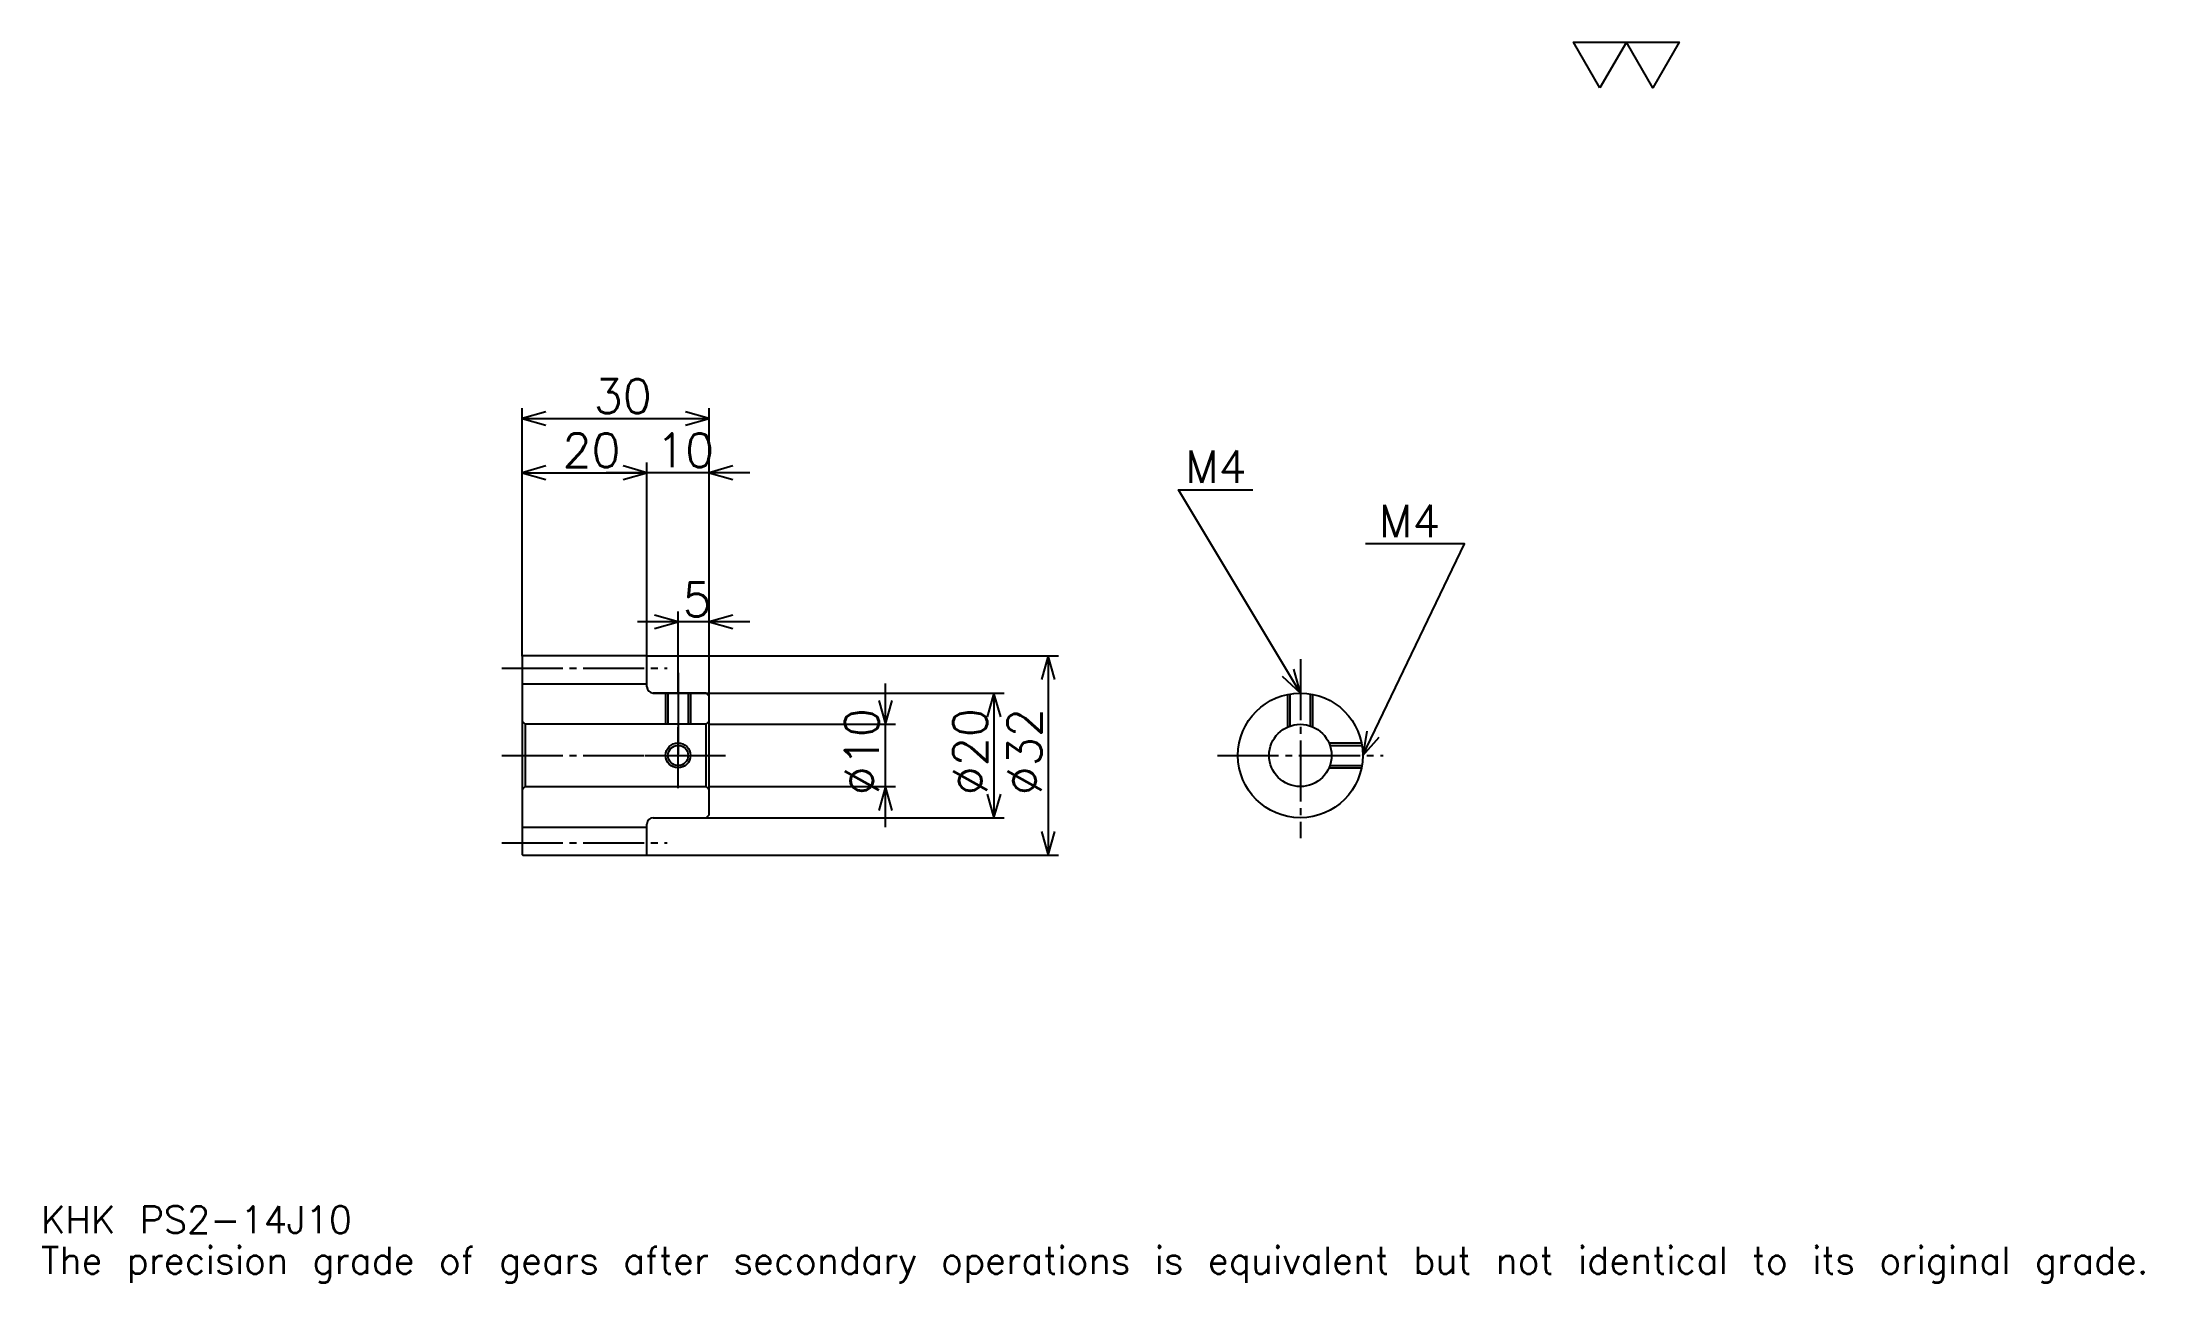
# Model space of a CAD drawing. Extents: x 11 to 348, y 4 to 203.
import ezdxf

# ---------------------------------------------------------------- set-up
doc = ezdxf.new("R2010")
doc.units = 0
doc.linetypes.add('DASHDOT', pattern=[13.04348, 9.782609, -1.086957, 1.086957, -1.086957])
doc.layers.get('0').update_dxf_attribs({"linetype": 'CONTINUOUS'})
doc.layers.add('DASHDOT', color=6, linetype='DASHDOT')
doc.styles.add('KANJI', font='TXT', dxfattribs={"bigfont": 'BIGFONT'})

msp = doc.modelspace()

# ---------------------------------------------------------------- linework, layer by layer
at = {"color": 5}
for p, q in [((88.043472, 104.58696), (88.043472, 144.26088)), ((88.043472, 142.630432), (118.043472, 142.630432)), ((118.043472, 104.58696), (118.043472, 144.26088)), ((108.043472, 104.58696), (108.043472, 135.565216)), ((88.043472, 133.934784), (108.043472, 133.934784)), ((124.565216, 133.934784), (101.521736, 133.934784)), ((113.043472, 104.58696), (113.043472, 111.652176)), ((124.565216, 110.021744), (106.521729, 110.021744)), ((88.043472, 104.486961), (88.043472, 104.58696)), ((107.943474, 104.58696), (118.043472, 104.58696)), ((108.043472, 104.486961), (108.043472, 104.58696)), ((113.043472, 98.58696), (113.043472, 104.58696)), ((113.043472, 98.58696), (113.043472, 104.58696)), ((118.043472, 104.58696), (174.021729, 104.58696)), ((118.043472, 98.08696), (118.043472, 104.58696)), ((172.391296, 104.58696), (172.391296, 72.58696)), ((109.043472, 98.58696), (118.043472, 98.58696)), ((118.043472, 98.58696), (165.32608, 98.58696)), ((146.304352, 77.065224), (146.304352, 100.108696)), ((163.695648, 98.58696), (163.695648, 78.58696)), ((118.043472, 93.58696), (147.934784, 93.58696)), ((118.043472, 83.58696), (147.934784, 83.58696)), ((109.043472, 78.58696), (118.043472, 78.58696)), ((118.043472, 78.58696), (165.32608, 78.58696)), ((107.943474, 72.58696), (118.043472, 72.58696)), ((118.043472, 72.58696), (174.021729, 72.58696))]:
    msp.add_line(p, q, dxfattribs=at)
at = {"color": 4}
for p, q in [((88.043472, 100.08696), (108.043472, 100.08696)), ((88.543472, 93.58696), (88.543472, 83.58696)), ((117.543472, 93.58696), (118.043472, 94.08696)), ((117.543472, 83.58696), (118.043472, 83.08696)), ((88.043472, 77.08696), (108.043472, 77.08696))]:
    msp.add_line(p, q, dxfattribs=at)
at = {"color": 7}
msp.add_lwpolyline([(260.869568, 195.652176), (256.630432, 203), (273.586975, 203), (269.347839, 195.652176), (265.108704, 203), (260.869568, 195.652176)], dxfattribs=at)
at = {"color": 5}
for points in [[(91.847816, 143.717392), (88.043472, 142.630432), (91.847816, 141.543488)], [(114.23912, 141.543488), (118.043472, 142.630432), (114.23912, 143.717392)], [(91.847816, 135.021744), (88.043472, 133.934784), (91.847816, 132.847824)], [(104.23912, 132.847824), (108.043472, 133.934784), (104.23912, 135.021744)], [(104.23912, 132.847824), (108.043472, 133.934784), (104.23912, 135.021744)], [(121.847824, 135.021744), (118.043472, 133.934784), (121.847824, 132.847824)], [(212.82608, 98.58696), (193.260864, 131.195648), (205.217377, 131.195648)], [(222.82608, 88.58696), (239.130432, 122.5), (223.260864, 122.5)], [(109.23912, 108.934784), (113.043472, 110.021744), (109.23912, 111.108696)], [(121.847824, 111.108696), (118.043472, 110.021744), (121.847824, 108.934784)], [(173.478256, 100.782608), (172.391296, 104.58696), (171.304337, 100.782608)], [(209.936707, 101.289925), (212.82608, 98.58696), (211.800812, 102.408394)], [(164.782608, 94.782608), (163.695648, 98.58696), (162.608688, 94.782608)], [(145.217392, 97.391312), (146.304352, 93.58696), (147.391296, 97.391312)], [(223.494858, 92.48661), (222.82608, 88.58696), (225.454102, 91.544662)], [(147.391296, 79.782608), (146.304352, 83.58696), (145.217392, 79.782608)], [(162.608688, 82.391312), (163.695648, 78.58696), (164.782608, 82.391312)], [(171.304337, 76.391312), (172.391296, 72.58696), (173.478256, 76.391312)]]:
    msp.add_lwpolyline(points, dxfattribs=at)
at = {"color": 4}
for points in [[(108.043472, 99.58696), (108.043472, 104.486961), (107.943474, 104.58696), (88.143471, 104.58696), (88.043472, 104.486961), (88.043472, 83.08696)], [(109.043472, 78.58696), (117.543472, 78.58696), (118.043472, 79.08696), (118.043472, 98.08696), (117.543472, 98.58696), (109.043472, 98.58696)], [(111.043472, 98.58696), (111.043472, 93.58696)], [(111.42347, 98.58696), (111.42347, 93.58696)], [(114.663475, 98.58696), (114.663475, 93.58696)], [(115.043472, 98.58696), (115.043472, 93.58696)], [(210.82608, 93.169533), (210.82608, 98.384918)], [(211.206085, 93.317245), (211.206085, 98.454865)], [(214.446075, 93.317245), (214.446075, 98.454865)], [(214.82608, 93.169533), (214.82608, 98.384918)], [(88.043472, 83.08696), (88.543472, 83.58696), (117.543472, 83.58696), (117.543472, 93.58696), (88.543472, 93.58696), (88.043472, 94.08696)], [(217.408661, 90.58696), (222.624039, 90.58696)], [(217.556366, 90.206963), (222.693985, 90.206963)], [(217.408661, 86.58696), (222.624039, 86.58696)], [(217.556366, 86.966957), (222.693985, 86.966957)], [(88.043472, 83.08696), (88.043472, 72.686958), (88.143471, 72.58696), (107.943474, 72.58696), (108.043472, 72.686958), (108.043472, 77.58696)]]:
    msp.add_lwpolyline(points, dxfattribs=at)
for centre, radius in [((212.82608, 88.58696), 10), ((212.82608, 88.58696), 5), ((113.043472, 88.58696), 1.62)]:
    msp.add_circle(centre, radius, dxfattribs=at)
at = {"color": 7}
msp.add_circle((113.043472, 88.58696), 2, dxfattribs=at)
at = {"color": 4}
for centre, start, end in [((109.043472, 99.58696), 180, 270), ((109.043472, 77.58696), 90, 180)]:
    msp.add_arc(centre, 1, start, end, dxfattribs=at)
at = {"layer": 'DASHDOT', "color": 7}
for p, q in [((84.7826, 102.58696), (111.304344, 102.58696)), ((212.82608, 104.021744), (212.82608, 75.326088)), ((113.043472, 98.58696), (113.043472, 88.58696)), ((84.7826, 88.58696), (121.304337, 88.58696)), ((199.565216, 88.58696), (226.086945, 88.58696)), ((84.7826, 74.58696), (111.304344, 74.58696))]:
    msp.add_line(p, q, dxfattribs=at)
for points in [[(113.043472, 101.847832), (113.043472, 90.326088)], [(113.043472, 83.326088), (113.043472, 93.847832)], [(107.7826, 88.58696), (118.304344, 88.58696)]]:
    msp.add_lwpolyline(points, dxfattribs=at)

# ---------------------------------------------------------------- texts
at = {"color": 7, "style": 'KANJI'}
for s, height, p in [('30', 5.434783, (99.510864, 143.5)), ('20', 5.434783, (94.510864, 134.804352)), ('10', 5.434783, (109.510864, 134.804352)), ('M4', 5.217392, (194.347809, 132.282608)), ('M4', 5.217392, (225.434784, 123.58696)), ('5', 5.434783, (113.777168, 110.891312)), ('KHK PS2-14J10', 4.347826, (10.869565, 11.956522)), ('The precision grade of gears after secondary operations is equivalent but not identical to its original grade.', 4.347826, (10.869565, 5.434783))]:
    msp.add_text(s, height=height, dxfattribs=at).set_placement(p)
for s, p in [('%%c10', (145.217392, 82.201088)), ('%%c20', (162.608688, 82.201088)), ('%%c32', (171.304337, 82.201088))]:
    msp.add_text(s, height=5.434783, rotation=90, dxfattribs=at).set_placement(p)

doc.saveas('drawing.dxf')
